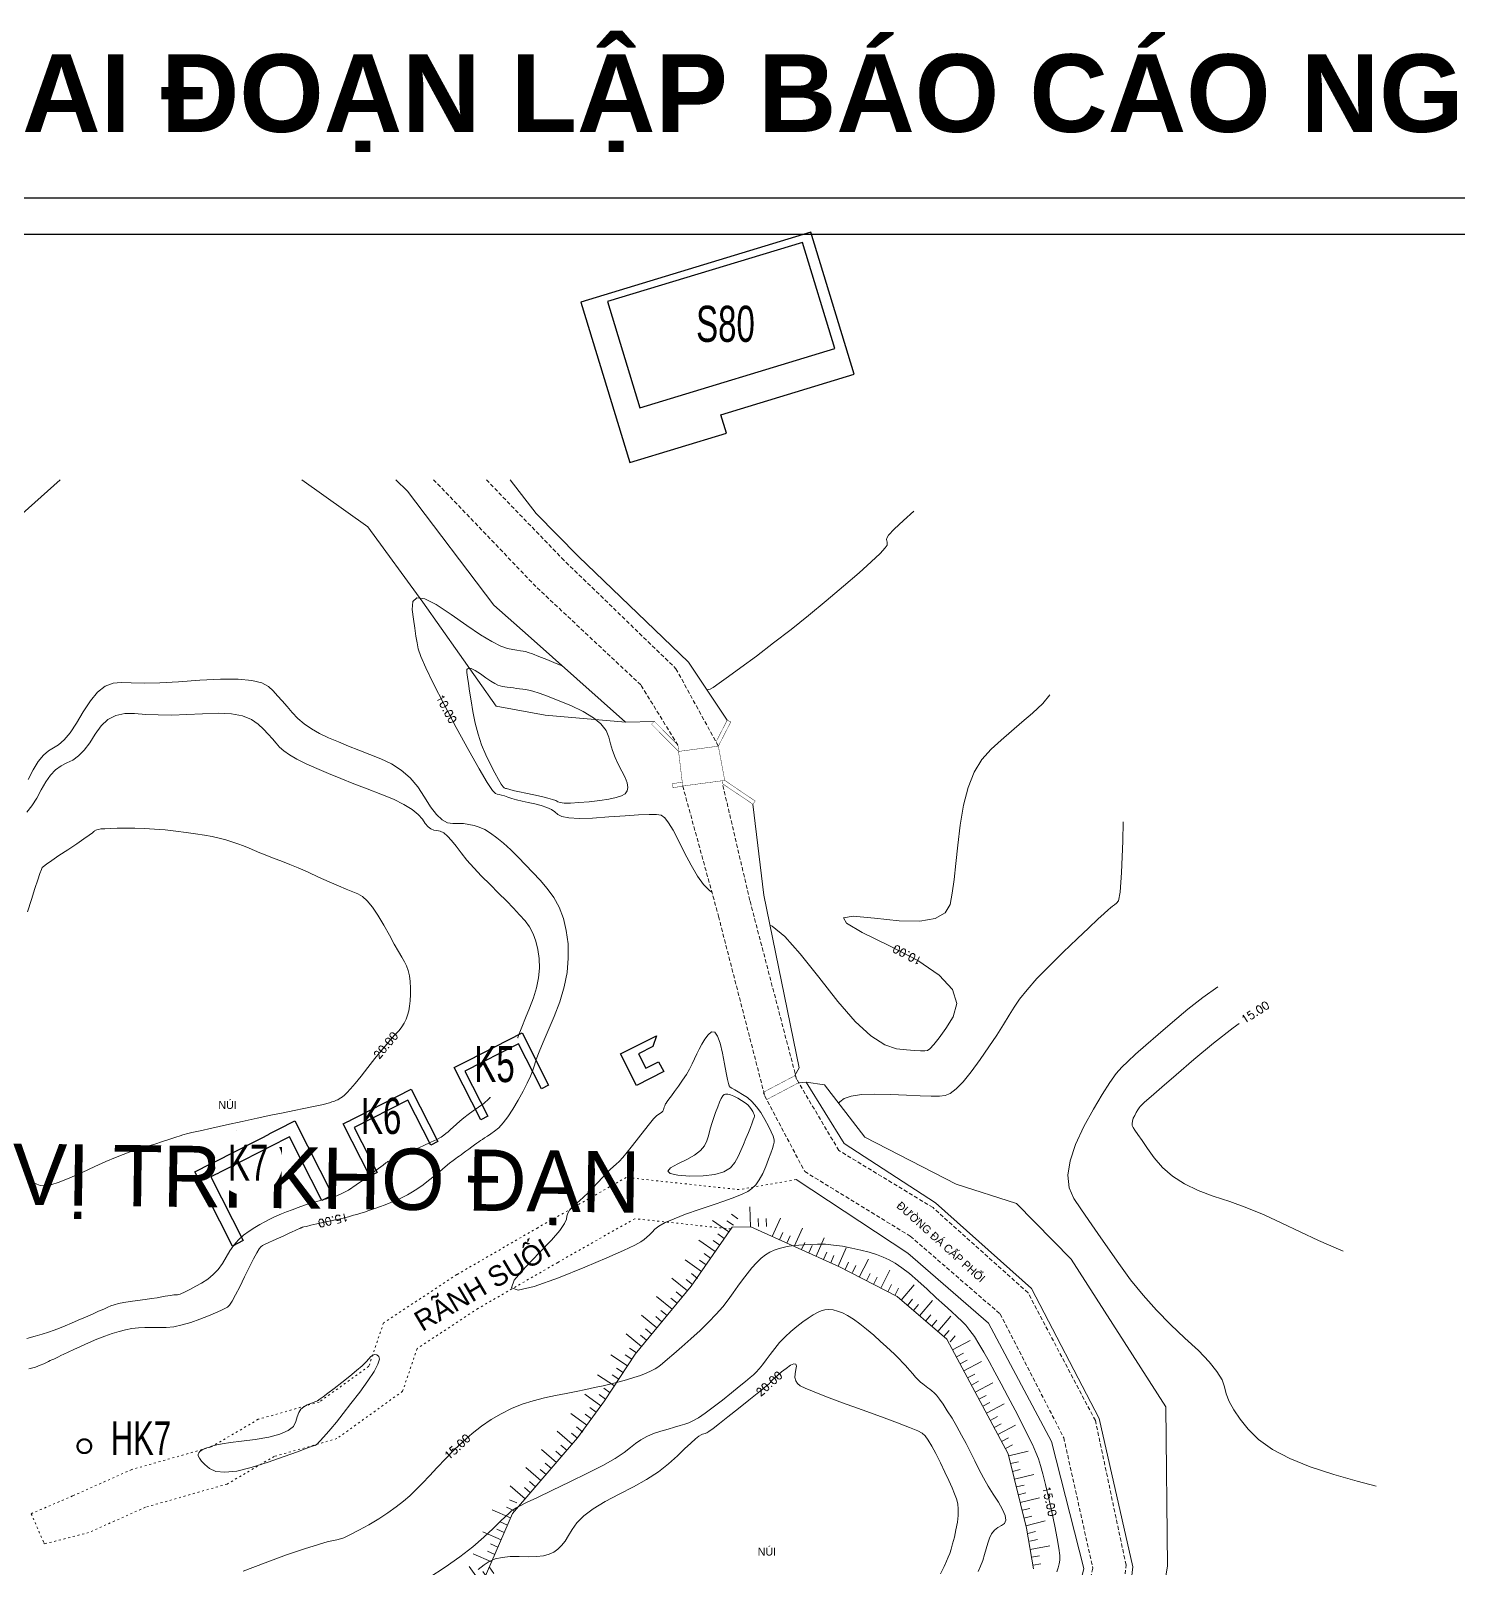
# Model space of a CAD drawing. Header units: inches. Extents: x 496359 to 501064, y 2374078 to 2377203.
# Drawn here: x 498602.9 to 498781.2, y 2376825.9 to 2377018 of the extents above; entities that cross this region are included whole.
import ezdxf
from ezdxf.enums import TextEntityAlignment as Align

# ---------------------------------------------------------------- set-up
doc = ezdxf.new("R2010")
doc.units = ezdxf.units.IN
doc.header["$MEASUREMENT"] = 0
doc.linetypes.add('ACAD_ISO03W100', pattern=[30, 12, -18])
doc.linetypes.add('DASHED', pattern=[0.75, 0.5, -0.25])
for name, color, linetype in [('chu', 6, 'Continuous'), ('ghichu', 7, 'Continuous'), ('MANH', 147, 'Continuous'), ('NOI', 2, 'Continuous'), ('tl', 8, 'Continuous')]:
    doc.layers.add(name, color=color, linetype=linetype)
for name, color, linetype, lineweight in [('EG Text2', 7, 'Continuous', 18), ('ISO', 252, 'Continuous', 20), ('LC Net dam 1', 30, 'Continuous', 30), ('LC Net manh', 239, 'Continuous', 5), ('manh1', 67, 'Continuous', 13)]:
    doc.layers.add(name, color=color, linetype=linetype, lineweight=lineweight)
doc.styles.add('EG Hai', font='')
doc.styles.get("Standard").update_dxf_attribs({"font": 'vnsimli.shx', "height": 2})
doc.styles.add('style1', font='')
doc.styles.add('THANG2', font='')
doc.styles.get('EG Hai').set_extended_font_data('.VnArial NarrowH')
doc.styles.get('style1').set_extended_font_data('.VnAvantH')
doc.styles.get('THANG2').set_extended_font_data('.VnHelvetInsH', bold=True)

# ---------------------------------------------------------------- blocks, each defined once
blk = doc.blocks.new('t2')
at = {"layer": 'tl', "color": 250, "lineweight": 0}
for p, q in [((-2, 0), (-2, -1)), ((-1, 0), (-1, -1)), ((0, 0), (0, -2.5))]:
    blk.add_line(p, q, dxfattribs=at)
blk = doc.blocks.new('Nền HT mới')
at = {"layer": 'MANH', "lineweight": 0, "elevation": -28.38}
for points in [[(160.64, 587.25), (164.41, 587.72), (168.01, 587.62), (170.09, 588.5), (183.9, 599.69), (192.34, 613.63), (199.48, 637.63), (202.82, 654.57), (215.71, 676.22), (221.25, 681.17)], [(251.41, 681.17), (259.68, 675.3)], [(263.18, 681.17), (264.62, 679.75), (275.39, 665.49), (279.68, 661.69), (291.84, 650.89), (295.46, 650.98)], [(280.71, 676.96), (277.46, 681.17)], [(280.71, 676.96), (285.99, 671.59), (299.73, 658.36), (304.56, 651.13)], [(259.68, 675.3), (266.53, 665.88), (275.71, 652.86), (281.81, 651.75), (291.84, 650.89)], [(313.02, 606.71), (313.55, 607.67), (309.12, 629.26), (307.77, 640.62)], [(351.13, 513.82), (352.23, 515.64), (353.49, 530.2), (355.22, 545.32), (351.03, 563.87), (342.59, 580.1), (330.57, 590.83), (319.16, 598.22), (314.41, 605.88), (313.49, 605.83)], [(351.28, 511.55), (353.65, 514.13), (356.8, 529.48), (359.54, 545.41), (359.34, 565.33), (347.51, 583.8), (340.69, 590.73), (333.16, 593.16), (321.77, 599.01), (316.73, 605.57), (314.41, 605.88)], [(342.97, 511.32), (340.35, 516.99), (341.29, 521.32), (346.03, 532.52), (349.11, 545.12), (345.07, 561.02), (337.19, 575.8), (327.11, 584.52), (313.16, 593.72)], [(342.84, 545.09), (341.94, 550.19), (339.66, 559.44), (332.01, 573.79), (325.78, 579.11), (318.6, 582.82), (307.5, 587.83), (305.16, 587.78), (300.05, 580.4), (293.05, 571.9), (289.22, 566.07), (285.87, 561.44), (277.73, 552.01), (274.08, 543.55)]]:
    blk.add_lwpolyline(points, dxfattribs=at)
at = {"layer": 'MANH', "color": 31, "linetype": 'DASHED', "lineweight": 0, "elevation": -28.38}
for points in [[(280.66, 667.82), (267.88, 681.17)], [(274.47, 681.17), (283.88, 671.38), (298.16, 657.55)], [(293.76, 655.53), (280.66, 667.82)], [(298.16, 657.55), (303.45, 647.88)], [(298.4, 648.01), (293.76, 655.53)], [(299, 642.9), (303.47, 626.63), (309.25, 604.17), (314.24, 594.73), (327.43, 586.65), (338.65, 576.94), (346.6, 561.47), (350.23, 545.17), (347.33, 532.19), (344.67, 524.45), (343.86, 522.78), (341.92, 516.66), (343.64, 512.3)], [(351.13, 513.82), (351.13, 513.82), (352.71, 530.28), (354.38, 545.57), (350.55, 563.61), (342.14, 579.57), (330.27, 590.22), (318.5, 597.36), (313.23, 606.26), (307.38, 628.61), (303.97, 643.19)]]:
    blk.add_lwpolyline(points, dxfattribs=at)
at = {"layer": 'MANH', "color": 4, "lineweight": 0, "const_width": 0.05, "elevation": -28.38}
for points in [[(295.1, 650.63), (295.46, 650.98)], [(295.1, 650.63), (298.48, 647.22)], [(295.46, 650.98), (298.4, 648.01)], [(303.16, 648.41), (304.56, 651.13)], [(303.45, 647.88), (305, 650.9)], [(304.56, 651.13), (305, 650.9)], [(298.49, 647.21), (298.4, 648.01)], [(298.48, 647.22), (303.45, 647.88), (304.25, 643.6), (299, 642.9), (298.48, 647.22)], [(303.97, 643.19), (303.92, 643.56)], [(304.25, 643.6), (308.05, 641.03)], [(298.92, 643.39), (297.7, 643.18)], [(297.7, 643.18), (297.79, 642.68)], [(299, 642.9), (297.79, 642.68)], [(303.97, 643.19), (307.77, 640.62)], [(307.77, 640.62), (308.05, 641.03)]]:
    blk.add_lwpolyline(points, dxfattribs=at)
at = {"layer": 'MANH', "color": 5, "linetype": 'DASHED', "lineweight": 0, "const_width": 0.05, "elevation": -28.38}
for points in [[(309.02, 604.61), (313, 606.7)], [(309.49, 603.72), (313.47, 605.82)], [(313, 606.7), (313.49, 605.83)], [(309.02, 604.61), (309.49, 603.72)]]:
    blk.add_lwpolyline(points, dxfattribs=at)
at = {"layer": 'MANH', "linetype": 'ACAD_ISO03W100', "lineweight": 0, "ltscale": 0.02, "elevation": -28.38}
for points in [[(313.16, 593.72), (306.06, 592.47), (291.93, 593.99), (280.89, 587.71), (270.79, 581.86), (261.63, 575.83), (259.79, 570.4), (253.59, 565.93), (245.98, 563.77), (240.1, 560.32), (230.17, 557.49), (222.78, 554.2), (217.62, 551.98)], [(305.01, 587.56), (293, 588.84), (283.38, 583.37), (273.42, 577.61), (265.81, 572.6), (264.01, 567.28), (255.8, 561.36), (247.96, 559.13), (242.08, 555.68), (231.88, 552.78), (224.79, 549.62), (219.25, 548.2)], [(217.62, 551.98), (219.18, 548.36), (219.25, 548.2)]]:
    blk.add_lwpolyline(points, dxfattribs=at)
at = {"layer": 'manh1', "color": 1, "lineweight": 0, "elevation": -28.38}
for points in [[(327.88, 677.24), (326.57, 676.07), (325.41, 674.99), (324.72, 674.26), (324.48, 673.88), (324.47, 673.69), (324.5, 673.52), (324.53, 673.36), (324.56, 673.2), (324.55, 673), (324.31, 672.64), (323.65, 671.95), (322.56, 670.92), (321.03, 669.55), (319.09, 667.86), (316.92, 666.03), (314.72, 664.22), (312.53, 662.47), (310.34, 660.77), (308.2, 659.14), (306.26, 657.71), (304.7, 656.57), (303.54, 655.74), (302.79, 655.23), (302.41, 655.01), (302.23, 654.95), (302.09, 654.92), (302.03, 654.92)], [(283.94, 657.9), (283.21, 658.2), (282.02, 658.7), (281.03, 659.1), (280.25, 659.4), (279.7, 659.6), (279.35, 659.7), (279.07, 659.75), (278.72, 659.8), (278.28, 659.87), (277.76, 659.96), (277.12, 660.1), (276.29, 660.39), (275.16, 660.95), (273.74, 661.81), (272.03, 662.96), (270.08, 664.34), (268.22, 665.56), (266.77, 666.27), (265.79, 666.4), (265.27, 665.94), (265.2, 664.95), (265.35, 663.74), (265.53, 662.62), (265.68, 661.64), (265.82, 660.8), (265.97, 660.04), (266.28, 659.09), (266.89, 657.66), (267.85, 655.68), (269.14, 653.18), (270.71, 650.23), (272.29, 647.34), (273.59, 645.03), (274.58, 643.36), (275.24, 642.36), (275.6, 641.97), (275.83, 641.89), (276.08, 641.84), (276.38, 641.77), (276.75, 641.66), (277.17, 641.52), (277.67, 641.36), (278.25, 641.19), (278.93, 641.02), (279.69, 640.84), (280.52, 640.66), (281.32, 640.46), (282.02, 640.23), (282.59, 639.97), (283.04, 639.67), (283.4, 639.36), (283.9, 639.08), (284.78, 638.91), (286.05, 638.84), (287.73, 638.88), (289.76, 639.03), (291.79, 639.19), (293.49, 639.31), (294.81, 639.36), (295.74, 639.34), (296.32, 639.24), (296.75, 638.93), (297.23, 638.32), (297.81, 637.37), (298.48, 636.1), (299.24, 634.56), (300.04, 632.99), (300.83, 631.65), (301.6, 630.6), (302.35, 629.83), (302.65, 629.63)], [(217.22, 643.71), (217.86, 644.94), (218.5, 645.97), (219.13, 646.75), (219.76, 647.31), (220.39, 647.66), (221.04, 648.04), (221.73, 648.66), (222.48, 649.56), (223.27, 650.75), (224.12, 652.16), (225, 653.55), (225.91, 654.63), (226.85, 655.37), (227.83, 655.77), (228.87, 655.85), (230.11, 655.78), (231.71, 655.76), (233.68, 655.81), (236.02, 655.93), (238.67, 656.11), (241.27, 656.24), (243.46, 656.24), (245.18, 656.09), (246.43, 655.79), (247.25, 655.34), (247.84, 654.79), (248.4, 654.18), (248.98, 653.53), (249.58, 652.83), (250.21, 652.09), (250.91, 651.35), (251.71, 650.67), (252.62, 650.03), (253.64, 649.45), (254.77, 648.92), (255.98, 648.41), (257.24, 647.9), (258.55, 647.38), (259.9, 646.85), (261.28, 646.31), (262.62, 645.67), (263.84, 644.87), (264.94, 643.91), (265.9, 642.78), (266.73, 641.51), (267.5, 640.31), (268.23, 639.36), (268.94, 638.69), (269.63, 638.32), (270.3, 638.21), (270.97, 638.22), (271.62, 638.2), (272.28, 638.11), (272.93, 637.97), (273.58, 637.76), (274.27, 637.45), (275, 637.01), (275.79, 636.44), (276.63, 635.74), (277.53, 634.91), (278.45, 634.01), (279.37, 633.07), (280.28, 632.1), (281.19, 631.12), (282.08, 630.1), (282.89, 628.99), (283.56, 627.75), (284.09, 626.36), (284.46, 624.83), (284.67, 623.17), (284.71, 621.41), (284.55, 619.62), (284.19, 617.8), (283.65, 615.95), (282.93, 614.09), (282.18, 612.36), (281.55, 610.88), (281.06, 609.67), (280.71, 608.73), (280.48, 608.03), (280.27, 607.39), (279.97, 606.65), (279.56, 605.78), (279.05, 604.77), (278.44, 603.64), (277.79, 602.54), (277.17, 601.58), (276.57, 600.8), (276.01, 600.2), (275.49, 599.76), (275.02, 599.44), (274.6, 599.16), (274.25, 598.94), (273.97, 598.75), (273.74, 598.6), (273.52, 598.45), (273.27, 598.28), (272.97, 598.06), (272.64, 597.81), (272.27, 597.54), (271.91, 597.26), (271.58, 597.02), (271.31, 596.82), (271.08, 596.67), (270.88, 596.54), (270.65, 596.38), (270.32, 596.13), (269.88, 595.77), (269.33, 595.3), (268.67, 594.73), (267.96, 594.14), (267.26, 593.59), (266.58, 593.08), (265.91, 592.62), (265.26, 592.2), (264.61, 591.83), (263.94, 591.48), (263.24, 591.16), (262.53, 590.86), (261.81, 590.59), (261.12, 590.34), (260.53, 590.13), (260.04, 589.96), (259.66, 589.82), (259.36, 589.71), (259.14, 589.63), (258.95, 589.56), (258.79, 589.51), (258.65, 589.47), (258.54, 589.44), (258.43, 589.41), (258.28, 589.37), (258.1, 589.32), (257.88, 589.26), (257.61, 589.18), (257.24, 589.09), (256.73, 588.96), (256.05, 588.8), (255.22, 588.61), (254.25, 588.39), (253.31, 588.18), (252.56, 588.01), (252.01, 587.88), (251.67, 587.81), (251.53, 587.77), (251.49, 587.77), (251.47, 587.76), (251.45, 587.75), (251.43, 587.74), (251.41, 587.73), (251.37, 587.71), (251.29, 587.68), (251.18, 587.63), (251.03, 587.56), (250.84, 587.47), (250.57, 587.35), (250.21, 587.18), (249.74, 586.97), (249.16, 586.71), (248.5, 586.41), (247.84, 586.11), (247.28, 585.86), (246.85, 585.65), (246.52, 585.48), (246.3, 585.34), (246.09, 585.09), (245.79, 584.59), (245.38, 583.84), (244.87, 582.82), (244.27, 581.58), (243.67, 580.34), (243.15, 579.32), (242.72, 578.55), (242.38, 578.05), (242.12, 577.78), (241.8, 577.61), (241.31, 577.38), (240.63, 577.09), (239.75, 576.72), (238.69, 576.29), (237.56, 575.88), (236.47, 575.56), (235.44, 575.34), (234.47, 575.24), (233.55, 575.23), (232.67, 575.26), (231.82, 575.25), (231, 575.2), (230.19, 575.11), (229.4, 574.96), (228.59, 574.76), (227.72, 574.5), (226.79, 574.17), (225.8, 573.78), (224.76, 573.33), (223.77, 572.89), (222.92, 572.5), (222.23, 572.18), (221.7, 571.92), (221.31, 571.73), (221.02, 571.58), (220.78, 571.46), (220.59, 571.37), (220.43, 571.3), (220.3, 571.25), (220.17, 571.19), (220, 571.11), (219.78, 571.01), (219.51, 570.87), (219.19, 570.71), (218.74, 570.52), (218.13, 570.3), (217.33, 570.06)], [(309.89, 625.51), (310.19, 625.4), (311.74, 624.1), (313.69, 621.93), (315.99, 619), (318.36, 615.97), (320.55, 613.49), (322.51, 611.68), (324.23, 610.56), (325.71, 610.06), (326.94, 609.93), (327.94, 609.86), (328.71, 609.83), (329.24, 609.83), (329.58, 609.87), (329.89, 610.08), (330.37, 610.6), (331.02, 611.44), (331.86, 612.6), (332.77, 614.06), (333.23, 615.72), (332.69, 617.46), (331.05, 619.26), (328.35, 621.11), (324.76, 622.97), (321.43, 624.61), (319.48, 625.78), (319.1, 626.45), (320.31, 626.63), (322.94, 626.37), (326.02, 626.04), (328.61, 626.01), (330.54, 626.34), (331.78, 627.04), (332.39, 628.11), (332.66, 629.51), (332.89, 631.21), (333.12, 633.21), (333.38, 635.49), (333.67, 638.01), (334.06, 640.51), (334.64, 642.73), (335.41, 644.64), (336.38, 646.22), (337.52, 647.51), (338.78, 648.64), (340.06, 649.75), (341.37, 650.87), (342.69, 652.02), (344, 653.23), (344.84, 654.31)], [(217.27, 593.57), (217.83, 593.34), (218.31, 593.14), (218.75, 592.99), (219.28, 592.95), (220.06, 593.09), (221.11, 593.42), (222.43, 593.94), (223.98, 594.62), (225.56, 595.34), (226.95, 595.97), (228.13, 596.47), (229.09, 596.86), (229.85, 597.14), (230.54, 597.36), (231.3, 597.61), (232.13, 597.88), (233.04, 598.17), (234.02, 598.49), (234.94, 598.79), (235.67, 599.03), (236.21, 599.2), (236.54, 599.31), (236.73, 599.37), (237.01, 599.44), (237.67, 599.59), (238.72, 599.83), (240.19, 600.16), (242.02, 600.57), (243.98, 601), (245.83, 601.4), (247.53, 601.76), (249.07, 602.08), (250.45, 602.36), (251.66, 602.59), (252.67, 602.8), (253.49, 602.97), (254.11, 603.12), (254.56, 603.23), (254.88, 603.33), (255.16, 603.42), (255.4, 603.5), (255.6, 603.57), (255.77, 603.64), (255.93, 603.71), (256.1, 603.81), (256.29, 603.93), (256.5, 604.07), (256.74, 604.26), (257.06, 604.56), (257.51, 605.05), (258.1, 605.75), (258.83, 606.65), (259.68, 607.73), (260.55, 608.84), (261.35, 609.82), (262.04, 610.65), (262.64, 611.34), (263.14, 611.88), (263.56, 612.34), (263.91, 612.8), (264.21, 613.28), (264.45, 613.76), (264.63, 614.25), (264.77, 614.79), (264.87, 615.4), (264.94, 616.08), (264.98, 616.83), (264.98, 617.65), (264.95, 618.46), (264.86, 619.2), (264.71, 619.85), (264.51, 620.43), (264.26, 620.94), (263.92, 621.5), (263.5, 622.24), (262.97, 623.16), (262.36, 624.26), (261.65, 625.52), (260.93, 626.75), (260.23, 627.77), (259.59, 628.55), (258.99, 629.1), (258.41, 629.43), (257.77, 629.68), (256.97, 630.01), (255.99, 630.42), (254.83, 630.93), (253.52, 631.53), (252.19, 632.13), (250.98, 632.66), (249.92, 633.11), (249.01, 633.48), (248.23, 633.77), (247.54, 634.03), (246.85, 634.29), (246.18, 634.56), (245.5, 634.84), (244.83, 635.13), (244.14, 635.42), (243.43, 635.69), (242.68, 635.94), (241.91, 636.17), (241.1, 636.38), (240.22, 636.58), (239.24, 636.76), (238.15, 636.94), (236.95, 637.11), (235.66, 637.27), (234.33, 637.41), (233.03, 637.52), (231.77, 637.59), (230.55, 637.63), (229.38, 637.64), (228.33, 637.63), (227.46, 637.6), (226.79, 637.57), (226.31, 637.53), (226.01, 637.48), (225.82, 637.43), (225.68, 637.38), (225.58, 637.33), (225.5, 637.27), (225.43, 637.21), (225.26, 637.06), (224.85, 636.77), (224.2, 636.31), (223.3, 635.69), (222.19, 634.94), (221.08, 634.2), (220.19, 633.59), (219.54, 633.15), (219.15, 632.86), (218.97, 632.71), (218.88, 632.48), (218.71, 631.98), (218.45, 631.19), (218.08, 630.09), (217.63, 628.71), (217.15, 627.19)], [(381.51, 584.79), (380.62, 585.14), (378.41, 586.12), (376.14, 587.2), (373.86, 588.3), (371.63, 589.31), (369.45, 590.2), (367.33, 590.98), (365.28, 591.67), (363.37, 592.37), (361.67, 593.19), (360.19, 594.15), (358.94, 595.25), (357.91, 596.46), (357.07, 597.62), (356.39, 598.6), (355.86, 599.36), (355.49, 599.9), (355.27, 600.23), (355.16, 600.47), (355.13, 600.74), (355.17, 601.04), (355.29, 601.38), (355.46, 601.75), (355.66, 602.11), (355.84, 602.42), (356, 602.67), (356.14, 602.86), (356.3, 603.04), (356.7, 603.39), (357.53, 604.12), (358.84, 605.26), (360.63, 606.81), (362.85, 608.73), (365.3, 610.77), (367.76, 612.68), (368.51, 613.21)], [(244.1, 544.81), (246.82, 545.85), (249.52, 546.82), (251.77, 547.59), (253.49, 548.15), (254.69, 548.49), (255.42, 548.63), (255.97, 548.74), (256.65, 548.98), (257.51, 549.36), (258.56, 549.9), (259.77, 550.59), (261.02, 551.34), (262.17, 552.09), (263.2, 552.82), (264.1, 553.53), (264.9, 554.23), (265.67, 554.97), (266.49, 555.8), (267.38, 556.73), (268.34, 557.75), (269.37, 558.85), (270.45, 559.96), (271.56, 561.01), (272.7, 561.99), (273.88, 562.9), (275.08, 563.73), (276.33, 564.47), (277.61, 565.12), (278.94, 565.66), (280.32, 566.09), (281.72, 566.44), (283.11, 566.73), (284.44, 566.99), (285.7, 567.25), (286.88, 567.49), (287.99, 567.73), (289.05, 567.96), (290.07, 568.21), (291.05, 568.46), (291.99, 568.72), (292.89, 568.99), (293.72, 569.26), (294.44, 569.53), (295.06, 569.81), (295.57, 570.09), (296, 570.38), (296.47, 570.75), (297.09, 571.28), (297.89, 571.97), (298.88, 572.82), (300.01, 573.82), (301.18, 574.88), (302.24, 575.91), (303.18, 576.9), (303.99, 577.83), (304.67, 578.72), (305.29, 579.57), (305.89, 580.39), (306.48, 581.18), (307.07, 581.95), (307.64, 582.68), (308.21, 583.34), (308.78, 583.89), (309.34, 584.34), (309.89, 584.67), (310.43, 584.9), (310.93, 585.06), (311.37, 585.19), (311.73, 585.28), (312.04, 585.35), (312.29, 585.39), (312.57, 585.43), (312.97, 585.47), (313.5, 585.52), (314.16, 585.57), (314.95, 585.63), (315.85, 585.67), (316.82, 585.64), (317.85, 585.55), (318.96, 585.39), (320.11, 585.17), (321.25, 584.91), (322.29, 584.64), (323.22, 584.35), (324.05, 584.04), (324.79, 583.71), (325.53, 583.29), (326.37, 582.71), (327.32, 581.97), (328.39, 581.06), (329.54, 580.02), (330.68, 578.96), (331.69, 578.02), (332.56, 577.23), (333.27, 576.57), (333.85, 576.04), (334.36, 575.52), (334.88, 574.88), (335.43, 574.11), (336.01, 573.21), (336.62, 572.17), (337.27, 570.99), (337.99, 569.67), (338.77, 568.22), (339.62, 566.62), (340.51, 564.92), (341.37, 563.27), (342.09, 561.82), (342.68, 560.61), (343.12, 559.62), (343.43, 558.83), (343.69, 558.01), (343.99, 556.96), (344.32, 555.64), (344.7, 554.04), (345.11, 552.22), (345.49, 550.42), (345.79, 548.89), (345.99, 547.67), (346.09, 546.77), (346.09, 546.16), (346.03, 545.7), (345.91, 545.22), (345.75, 544.71)], [(273.43, 544.99), (274.21, 545.59), (274.84, 546.02), (275.57, 546.33), (276.44, 546.52), (277.45, 546.61), (278.58, 546.61), (279.72, 546.59), (280.73, 546.62), (281.59, 546.73), (282.31, 546.92), (282.89, 547.18), (283.39, 547.53), (283.86, 547.99), (284.31, 548.56), (284.75, 549.24), (285.19, 550.01), (285.78, 550.85), (286.65, 551.71), (287.82, 552.59), (289.3, 553.49), (291.04, 554.4), (292.84, 555.32), (294.49, 556.27), (295.96, 557.23), (297.24, 558.21), (298.33, 559.19), (299.24, 560.08), (300, 560.8), (300.59, 561.33), (301.02, 561.67), (301.3, 561.84), (301.49, 561.91), (301.65, 561.96), (301.79, 562), (301.9, 562.04), (302.03, 562.09), (302.28, 562.26), (302.79, 562.64), (303.58, 563.25), (304.65, 564.09), (305.95, 565.13), (307.25, 566.17), (308.31, 567.01), (309.08, 567.63), (309.56, 568.02), (309.78, 568.2), (309.85, 568.26), (309.9, 568.32), (309.96, 568.39), (310.03, 568.48), (310.11, 568.58), (310.25, 568.74), (310.51, 568.97), (310.87, 569.29), (311.36, 569.69), (311.93, 570.14), (312.48, 570.53), (312.89, 570.72), (313.13, 570.68), (313.2, 570.43), (313.13, 569.98), (313.03, 569.45), (313.02, 568.98), (313.11, 568.57), (313.32, 568.24), (313.66, 567.96), (314.31, 567.65), (315.4, 567.2), (316.96, 566.59), (318.98, 565.84), (321.4, 564.96), (323.82, 564.08), (325.81, 563.34), (327.33, 562.75), (328.35, 562.32), (328.93, 562.02), (329.29, 561.69), (329.68, 561.17), (330.12, 560.43), (330.63, 559.48), (331.2, 558.34), (331.75, 557.17), (332.24, 556.11), (332.65, 555.21), (332.97, 554.45), (333.2, 553.82), (333.35, 553.22), (333.42, 552.54), (333.41, 551.77), (333.31, 550.9), (333.13, 549.96), (332.93, 549.03), (332.72, 548.22), (332.53, 547.54), (332.36, 546.99), (332.18, 546.54), (331.96, 546.05), (331.64, 545.37), (331.21, 544.47)]]:
    blk.add_lwpolyline(points, dxfattribs=at)
at = {"layer": 'manh1', "lineweight": 0, "elevation": -28.38}
for points in [[(273.08, 650.77), (273.44, 649.38), (273.87, 648.05), (274.39, 646.78), (274.97, 645.59), (275.52, 644.55), (275.98, 643.73), (276.33, 643.15), (276.56, 642.79), (276.69, 642.66), (276.77, 642.63), (276.86, 642.61), (276.97, 642.59), (277.1, 642.55), (277.26, 642.5), (277.53, 642.42), (277.97, 642.31), (278.6, 642.17), (279.42, 642), (280.38, 641.8), (281.34, 641.6), (282.14, 641.4), (282.73, 641.23), (283.14, 641.07), (283.38, 640.93), (283.67, 640.82), (284.18, 640.77), (284.97, 640.77), (286.03, 640.83), (287.33, 640.94), (288.65, 641.08), (289.77, 641.26), (290.68, 641.46), (291.35, 641.68), (291.8, 641.94), (292.05, 642.28), (292.13, 642.72), (292.04, 643.29), (291.79, 643.97), (291.39, 644.77), (290.94, 645.63), (290.55, 646.48), (290.23, 647.34), (289.98, 648.18), (289.77, 649.02), (289.43, 649.84), (288.79, 650.65), (287.84, 651.43), (286.57, 652.2), (285.02, 652.94), (283.45, 653.59), (282.12, 654.12), (281.06, 654.51), (280.28, 654.76), (279.76, 654.88), (279.38, 654.94), (279.01, 654.99), (278.63, 655.04), (278.24, 655.09), (277.84, 655.15), (277.45, 655.2), (277.09, 655.26), (276.77, 655.31), (276.48, 655.35), (276.21, 655.4), (275.91, 655.51), (275.52, 655.71), (275.02, 656.01), (274.41, 656.41), (273.73, 656.9), (273.07, 657.33), (272.56, 657.58), (272.22, 657.62), (272.04, 657.45), (272.02, 657.08), (272.1, 656.5), (272.22, 655.72), (272.38, 654.74), (272.57, 653.56), (272.79, 652.2)], [(305.38, 604.13), (304.96, 604.3), (304.62, 604.39), (304.36, 604.41), (304.17, 604.34), (304.01, 604.17), (303.82, 603.86), (303.61, 603.41), (303.37, 602.82), (303.1, 602.11), (302.84, 601.34), (302.6, 600.59), (302.39, 599.88), (302.2, 599.21), (302.02, 598.57), (301.73, 597.95), (301.23, 597.36), (300.49, 596.78), (299.53, 596.22), (298.4, 595.68), (297.48, 595.19), (297.14, 594.79), (297.44, 594.49), (298.37, 594.28), (299.88, 594.17), (301.55, 594.19), (303, 594.37), (304.14, 594.71), (304.98, 595.21), (305.53, 595.87), (305.92, 596.6), (306.26, 597.35), (306.59, 598.1), (306.9, 598.85), (307.2, 599.59), (307.46, 600.25), (307.66, 600.8), (307.81, 601.2), (307.91, 601.48), (307.95, 601.63), (307.95, 601.73), (307.91, 601.86), (307.84, 602.03), (307.74, 602.24), (307.6, 602.5), (307.4, 602.77), (307.14, 603.05), (306.79, 603.33), (306.36, 603.61), (305.87, 603.89)]]:
    blk.add_lwpolyline(points, close=True, dxfattribs=at)
for points in [[(217.07, 573.88), (218.09, 574.14), (219, 574.4), (219.79, 574.65), (220.48, 574.9), (221.14, 575.16), (221.85, 575.45), (222.63, 575.78), (223.48, 576.15), (224.39, 576.54), (225.27, 576.93), (226.03, 577.27), (226.67, 577.55), (227.18, 577.77), (227.58, 577.95), (227.99, 578.09), (228.52, 578.23), (229.19, 578.37), (229.99, 578.5), (230.91, 578.63), (231.84, 578.75), (232.66, 578.87), (233.35, 578.97), (233.91, 579.06), (234.34, 579.14), (234.69, 579.21), (234.98, 579.26), (235.23, 579.3), (235.43, 579.31), (235.59, 579.32), (235.74, 579.32), (235.89, 579.33), (236.04, 579.37), (236.21, 579.42), (236.4, 579.49), (236.66, 579.61), (237.03, 579.79), (237.53, 580.05), (238.16, 580.39), (238.9, 580.8), (239.66, 581.29), (240.36, 581.86), (240.97, 582.51), (241.5, 583.23), (241.96, 584.02), (242.41, 584.81), (242.91, 585.55), (243.49, 586.2), (244.13, 586.78), (244.83, 587.29), (245.53, 587.74), (246.18, 588.13), (246.78, 588.46), (247.32, 588.74), (247.82, 588.98), (248.31, 589.2), (248.87, 589.43), (249.5, 589.68), (250.2, 589.95), (250.96, 590.24), (251.75, 590.53), (252.52, 590.78), (253.28, 591), (254.02, 591.19), (254.75, 591.36), (255.5, 591.58), (256.33, 591.93), (257.24, 592.42), (258.22, 593.05), (259.26, 593.79), (260.22, 594.52), (261, 595.11), (261.56, 595.54), (261.91, 595.8), (262.06, 595.91), (262.1, 595.94), (262.12, 595.95), (262.14, 595.96), (262.16, 595.97), (262.2, 595.99), (262.36, 596.07), (262.76, 596.25), (263.42, 596.54), (264.32, 596.94), (265.44, 597.43), (266.58, 597.94), (267.55, 598.39), (268.3, 598.75), (268.83, 599.04), (269.17, 599.26), (269.42, 599.47), (269.69, 599.7), (269.99, 599.98), (270.33, 600.29), (270.72, 600.65), (271.16, 601.04), (271.65, 601.44), (272.21, 601.86), (272.82, 602.3), (273.49, 602.76), (274.15, 603.25), (274.78, 603.81), (275.34, 604.43), (275.86, 605.12), (276.32, 605.86), (276.73, 606.64), (277.09, 607.43), (277.41, 608.24), (277.69, 609.05), (277.93, 609.88), (278.18, 610.76), (278.5, 611.73), (278.9, 612.78), (279.36, 613.93), (279.88, 615.16), (280.37, 616.43), (280.75, 617.69), (280.99, 618.93), (281.09, 620.15), (281.07, 621.34), (280.92, 622.47), (280.67, 623.51), (280.32, 624.45), (279.86, 625.3), (279.3, 626.06), (278.63, 626.81), (277.86, 627.63), (276.98, 628.54), (276, 629.52), (274.93, 630.58), (273.87, 631.65), (272.9, 632.67), (272.05, 633.64), (271.31, 634.54), (270.68, 635.37), (270.12, 636.09), (269.61, 636.65), (269.14, 637.03), (268.7, 637.25), (268.29, 637.33), (267.91, 637.38), (267.55, 637.54), (267.19, 637.82), (266.84, 638.23), (266.48, 638.76), (265.97, 639.36), (265.21, 639.98), (264.17, 640.61), (262.85, 641.25), (261.27, 641.9), (259.58, 642.55), (257.92, 643.19), (256.31, 643.83), (254.76, 644.45), (253.28, 645.07), (251.94, 645.67), (250.8, 646.24), (249.88, 646.78), (249.17, 647.29), (248.65, 647.77), (248.21, 648.27), (247.74, 648.8), (247.21, 649.38), (246.63, 650), (245.96, 650.64), (245.12, 651.22), (244.02, 651.65), (242.63, 651.91), (240.95, 652), (239.03, 651.94), (237.05, 651.83), (235.18, 651.77), (233.47, 651.78), (231.92, 651.85), (230.53, 651.96), (229.29, 651.97), (228.18, 651.73), (227.2, 651.21), (226.34, 650.41), (225.61, 649.38), (224.93, 648.3), (224.24, 647.39), (223.53, 646.67), (222.81, 646.14), (222.07, 645.78), (221.34, 645.44), (220.65, 644.94), (220.01, 644.27), (219.42, 643.42), (218.87, 642.41), (218.31, 641.38), (217.71, 640.44), (217.06, 639.62)], [(354, 638.41), (353.96, 636.03), (353.83, 632.08), (353.66, 629.62), (353.44, 628.56), (353.2, 628.26), (352.95, 628.07), (352.69, 627.88), (352.42, 627.67), (352.13, 627.42), (351.65, 626.99), (350.86, 626.25), (349.74, 625.19), (348.28, 623.81), (346.53, 622.14), (344.77, 620.4), (343.24, 618.83), (342.01, 617.45), (341.07, 616.26), (340.4, 615.25), (339.8, 614.25), (339.09, 613.1), (338.24, 611.79), (337.26, 610.32), (336.14, 608.71), (335.03, 607.19), (334.03, 605.95), (333.16, 605.05), (332.43, 604.49), (331.8, 604.23), (331.06, 604.16), (330.02, 604.16), (328.65, 604.19), (326.94, 604.26), (324.95, 604.35), (322.98, 604.4), (321.34, 604.34), (320.06, 604.16), (319.16, 603.86), (318.61, 603.45), (318.48, 603.29)], [(385.61, 555.43), (383.25, 556.05), (380.32, 556.88), (377.39, 557.84), (374.82, 558.88), (372.66, 560.02), (370.94, 561.23), (369.62, 562.52), (368.62, 563.78), (367.84, 564.95), (367.27, 566.01), (366.89, 566.95), (366.67, 567.81), (366.37, 568.69), (365.74, 569.73), (364.76, 570.95), (363.42, 572.35), (361.74, 573.91), (359.93, 575.61), (358.18, 577.4), (356.51, 579.27), (354.94, 581.22), (353.46, 583.23), (352.09, 585.19), (350.84, 586.99), (349.72, 588.61), (348.72, 590.06), (347.87, 591.37), (347.29, 592.71), (347.12, 594.27), (347.38, 596.07), (348.05, 598.11), (349.11, 600.35), (350.3, 602.52), (351.39, 604.37), (352.34, 605.85), (353.15, 606.97), (353.84, 607.76), (354.59, 608.48), (355.58, 609.38), (356.84, 610.51), (358.38, 611.85), (360.17, 613.4), (362.08, 615), (363.99, 616.48), (365.86, 617.81)], [(267.27, 543.95), (269.32, 545.28), (271.15, 546.58), (272.77, 547.85), (274.15, 549.06), (275.3, 550.14), (276.2, 550.99), (276.86, 551.62), (277.27, 552.01), (277.45, 552.19), (277.53, 552.26), (277.62, 552.33), (277.73, 552.42), (277.89, 552.52), (278.11, 552.66), (278.59, 552.91), (279.49, 553.36), (280.86, 554.02), (282.67, 554.89), (284.88, 555.94), (287.12, 557.03), (289.03, 558.02), (290.56, 558.88), (291.7, 559.62), (292.48, 560.23), (293.1, 560.75), (293.77, 561.21), (294.53, 561.62), (295.37, 561.98), (296.28, 562.28), (297.17, 562.55), (297.98, 562.79), (298.67, 562.99), (299.26, 563.17), (299.76, 563.33), (300.28, 563.57), (300.96, 563.97), (301.8, 564.54), (302.81, 565.29), (303.96, 566.18), (305.09, 567.09), (306.06, 567.87), (306.84, 568.5), (307.43, 568.98), (307.83, 569.34), (308.17, 569.66), (308.53, 570.07), (308.95, 570.58), (309.41, 571.19), (309.93, 571.89), (310.5, 572.63), (311.11, 573.36), (311.78, 574.06), (312.49, 574.73), (313.24, 575.37), (313.99, 575.94), (314.67, 576.43), (315.28, 576.83), (315.82, 577.13), (316.3, 577.33), (316.76, 577.45), (317.25, 577.48), (317.78, 577.43), (318.34, 577.29), (318.95, 577.06), (319.6, 576.73), (320.32, 576.28), (321.11, 575.72), (321.96, 575.04), (322.86, 574.27), (323.71, 573.5), (324.43, 572.85), (325, 572.33), (325.42, 571.94), (325.7, 571.67), (325.89, 571.48), (326.05, 571.31), (326.21, 571.15), (326.34, 571.01), (326.47, 570.87), (326.62, 570.71), (326.82, 570.49), (327.07, 570.2), (327.38, 569.85), (327.73, 569.45), (328.09, 569.05), (328.43, 568.7), (328.72, 568.42), (328.98, 568.19), (329.21, 568.02), (329.42, 567.88), (329.64, 567.72), (329.88, 567.54), (330.12, 567.33), (330.39, 567.1), (330.7, 566.77), (331.08, 566.29), (331.53, 565.65), (332.05, 564.85), (332.64, 563.9), (333.25, 562.86), (333.84, 561.8), (334.41, 560.74), (334.95, 559.67), (335.48, 558.6), (336.01, 557.53), (336.57, 556.47), (337.16, 555.43), (337.79, 554.4), (338.43, 553.4), (338.96, 552.49), (339.28, 551.74), (339.36, 551.16), (339.19, 550.75), (338.81, 550.49), (338.35, 550.25), (337.93, 549.92), (337.59, 549.48), (337.31, 548.93), (337.1, 548.28), (336.92, 547.57), (336.71, 546.86), (336.47, 546.15), (336.21, 545.44), (335.91, 544.75)]]:
    blk.add_lwpolyline(points, dxfattribs=at)
at = {"layer": 'manh1', "color": 1, "lineweight": 0, "elevation": -28.38}
for points in [[(302.61, 612.17), (303, 612.13), (303.36, 611.66), (303.69, 610.77), (303.98, 609.5), (304.23, 608.17), (304.44, 607.06), (304.6, 606.24), (304.72, 605.71), (304.81, 605.44), (304.93, 605.29), (305.15, 605.13), (305.49, 604.92), (305.93, 604.67), (306.48, 604.36), (307.08, 603.97), (307.67, 603.46), (308.23, 602.83), (308.76, 602.09), (309.27, 601.25), (309.71, 600.41), (310.05, 599.7), (310.28, 599.13), (310.41, 598.7), (310.43, 598.39), (310.36, 598.07), (310.22, 597.62), (310.01, 597.02), (309.73, 596.27), (309.38, 595.38), (308.99, 594.49), (308.57, 593.71), (308.12, 593.08), (307.64, 592.6), (307.12, 592.23), (306.44, 591.91), (305.5, 591.53), (304.28, 591.08), (302.79, 590.56), (301.07, 589.98), (299.36, 589.39), (297.93, 588.84), (296.82, 588.35), (296.02, 587.91), (295.52, 587.52), (295.18, 587.16), (294.86, 586.84), (294.53, 586.52), (294.18, 586.23), (293.77, 585.93), (293.01, 585.51), (291.61, 584.85), (289.52, 583.94), (286.76, 582.78), (283.47, 581.45), (280.44, 580.36), (278.43, 579.91), (277.6, 580.18), (277.94, 581.16), (279.34, 582.79), (281.12, 584.6), (282.59, 586.15), (283.64, 587.37), (284.25, 588.24), (284.47, 588.79), (284.51, 589.17), (284.63, 589.53), (284.84, 589.89), (285.17, 590.26), (285.6, 590.65), (286.11, 591.07), (286.64, 591.55), (287.2, 592.09), (287.78, 592.69), (288.39, 593.34), (288.97, 593.97), (289.49, 594.53), (289.95, 594.99), (290.35, 595.36), (290.7, 595.65), (291.06, 595.99), (291.52, 596.48), (292.08, 597.15), (292.73, 597.98), (293.48, 598.95), (294.21, 599.92), (294.84, 600.71), (295.35, 601.3), (295.74, 601.69), (296.02, 601.9), (296.22, 602.02), (296.38, 602.14), (296.51, 602.27), (296.6, 602.43), (296.66, 602.6), (296.7, 602.77), (296.75, 602.92), (296.8, 603.06), (296.86, 603.18), (296.93, 603.29), (297.05, 603.47), (297.26, 603.76), (297.58, 604.18), (297.98, 604.74), (298.48, 605.41), (298.99, 606.14), (299.46, 606.85), (299.86, 607.53), (300.2, 608.18), (300.48, 608.81), (300.75, 609.42), (301.05, 610.03), (301.39, 610.64), (301.77, 611.25), (302.19, 611.82)], [(260.8, 571.81), (260.55, 571.86), (260.3, 571.79), (260.05, 571.62), (259.79, 571.33), (259.45, 570.94), (258.94, 570.44), (258.26, 569.85), (257.41, 569.15), (256.42, 568.37), (255.45, 567.62), (254.66, 567.02), (254.08, 566.59), (253.72, 566.31), (253.56, 566.2), (253.5, 566.16), (253.47, 566.14), (253.44, 566.13), (253.41, 566.11), (253.37, 566.08), (253.28, 566.04), (253.11, 565.98), (252.86, 565.88), (252.51, 565.75), (252.09, 565.58), (251.66, 565.35), (251.3, 565.03), (251.03, 564.61), (250.82, 564.09), (250.66, 563.49), (250.36, 562.89), (249.71, 562.36), (248.69, 561.91), (247.31, 561.54), (245.6, 561.26), (243.9, 561.04), (242.5, 560.86), (241.46, 560.71), (240.79, 560.6), (240.45, 560.52), (240.32, 560.47), (240.23, 560.43), (240.17, 560.4), (240.13, 560.38), (240.1, 560.37), (240.09, 560.36), (240.08, 560.36), (240.06, 560.35), (240.05, 560.35), (240.03, 560.34), (239.98, 560.33), (239.89, 560.3), (239.74, 560.25), (239.54, 560.19), (239.3, 560.11), (239.05, 560.01), (238.84, 559.89), (238.67, 559.76), (238.54, 559.6), (238.47, 559.42), (238.48, 559.2), (238.63, 558.9), (238.9, 558.54), (239.31, 558.11), (239.88, 557.64), (240.69, 557.27), (241.82, 557.16), (243.3, 557.31), (245.11, 557.74), (247.2, 558.41), (249.23, 559.13), (250.86, 559.72), (252.03, 560.15), (252.75, 560.4), (253.04, 560.51), (253.1, 560.53), (253.12, 560.53), (253.14, 560.54), (253.16, 560.55), (253.18, 560.57), (253.2, 560.58), (253.23, 560.59), (253.25, 560.61), (253.26, 560.62), (253.29, 560.65), (253.36, 560.72), (253.51, 560.88), (253.74, 561.14), (254.07, 561.5), (254.5, 561.97), (255.04, 562.6), (255.73, 563.43), (256.57, 564.48), (257.56, 565.74), (258.66, 567.17), (259.68, 568.58), (260.45, 569.75), (260.93, 570.65), (261.11, 571.27), (261.03, 571.64)]]:
    blk.add_lwpolyline(points, close=True, dxfattribs=at)
at = {"layer": 'NOI', "lineweight": 0}
for p, rotation in [((304.76, 587.19, -12.86), 235.2386282068462), ((307.45, 587.83, -12.86), 181.4216830066645), ((310.19, 586.62, -12.86), 155.7156387423204), ((303.05, 584.73, -12.86), 235.2386282068462), ((312.93, 585.38, -12.86), 155.7156387423204), ((315.66, 584.15, -12.86), 155.7156387423204), ((301.34, 582.26, -12.86), 235.2386282068462), ((318.4, 582.92, -12.86), 155.7156387423204), ((299.58, 579.83, -12.86), 230.5528184646253), ((321.06, 581.55, -12.86), 152.6040818903815), ((323.73, 580.17, -12.86), 152.6040818903815), ((297.67, 577.52, -12.86), 230.5528184646253), ((326.3, 578.66, -12.86), 139.5011410870463), ((295.77, 575.2, -12.86), 230.5528184646253), ((328.59, 576.71, -12.86), 139.5011410870463), ((330.87, 574.76, -12.86), 139.5011410870463), ((293.86, 572.88, -12.86), 230.5528184646253), ((292.1, 570.46, -12.86), 236.7040796631197), ((332.71, 572.46, -12.86), 118.073523464201), ((290.46, 567.95, -12.86), 236.7040796631197), ((334.12, 569.82, -12.86), 118.073523464201), ((288.78, 565.46, -12.86), 234.1510555463004), ((335.54, 567.17, -12.86), 118.073523464201), ((287.03, 563.03, -12.86), 234.1510555463004), ((336.95, 564.52, -12.86), 118.073523464201), ((285.2, 560.65, -12.86), 229.1781096334097), ((338.36, 561.87, -12.86), 118.073523464201), ((283.24, 558.38, -12.86), 229.1781096334097), ((281.28, 556.11, -12.86), 229.1781096334097), ((339.72, 559.21, -12.86), 103.849660405427), ((279.32, 553.84, -12.86), 229.1781096334097), ((340.43, 556.29, -12.86), 103.849660405427), ((277.5, 551.48, -12.86), 246.6414524513573), ((341.15, 553.38, -12.86), 103.849660405427), ((276.31, 548.73, -12.86), 246.6414524513573), ((341.87, 550.47, -12.86), 103.849660405427), ((275.13, 545.97, -12.86), 246.6414524513573), ((342.41, 547.52, -12.86), 100.0034855614453), ((273.79, 543.34, -12.86), 216.0100226865102)]:
    blk.add_blockref('t2', p, dxfattribs=dict(at, rotation=rotation))
at = {"layer": 'chu', "color": 1, "lineweight": 0, "style": 'style1'}
for p in [(240.99, 602.55, -28.38), (308.36, 546.74, -28.38)]:
    blk.add_text('NóI', height=1, dxfattribs=at).set_placement(p)
at = {"layer": 'chu', "color": 6, "lineweight": 0, "style": 'style1'}
for s, height, rotation, p in [('vÞ trÝ KHO §¹N', 7.65, 359.2672, (215.23, 590.58, -28.38)), ('§¦êNG §¸ CÊP PHèI', 1, 317.988, (325.62, 590.33, -31.08)), ('R·NH SUèI', 2.55, 30.5872, (266.46, 574.67, -39.53))]:
    blk.add_text(s, height=height, rotation=rotation, dxfattribs=at).set_placement(p)
at = {"layer": 'manh1', "lineweight": 0}
for s, rotation, p in [('10.00', 298.0932, (269.48, 652.53, -28.38)), ('10.00', 152.5658, (327.05, 621.79, -28.38)), ('15.00', 33.1102, (370.52, 614.63, -28.38)), ('20.00', 50.1356, (261.91, 610.5, -28.38)), ('15.00', 193.011, (255.34, 588.64, -28.38)), ('20.00', 42.2692, (309.81, 568.23, -28.38)), ('15.00', 43.4615, (270.85, 560.34, -28.38)), ('15.00', 282.7024, (344.82, 553.52, -28.38))]:
    blk.add_text(s, height=1, rotation=rotation, dxfattribs=at).set_placement(p, align=Align.MIDDLE)

msp = doc.modelspace()

# ---------------------------------------------------------------- linework, layer by layer
at = {"color": 0}
for points in [[(499452.45, 2376997.12), (498024.7, 2376997.12)], [(499452.45, 2376992.58), (498024.7, 2376992.58)]]:
    msp.add_lwpolyline(points, dxfattribs=at)
at = {"layer": 'LC Net dam 1'}
msp.add_lwpolyline([(498681.01, 2376892.47), (498680.57, 2376891.12), (498678.77, 2376890.21), (498679.68, 2376888.41), (498681.29, 2376889.22), (498681.92, 2376887.98), (498678.53, 2376886.26), (498676.53, 2376890.19)], close=True, dxfattribs=at)
at = {"layer": 'LC Net dam 1', "const_width": 0.268, "elevation": -25.45}
msp.add_lwpolyline([(498608.69, 2376841.18, 1), (498610.41, 2376841.18, 1)], format="xyb", close=True, dxfattribs=at)

# ---------------------------------------------------------------- block references
at = {"layer": 'LC Net manh'}
msp.add_blockref('Nền HT mới', (498385.3, 2376280.77, 2.92), dxfattribs=at)

# ---------------------------------------------------------------- texts
at = {"layer": 'EG Text2', "style": 'EG Hai', "width": 0.8}
msp.add_text('hk7', height=4.224, rotation=0, dxfattribs=at).set_placement((498616.62, 2376842.19, -0.04), align=Align.MIDDLE_CENTER)
at = {"layer": 'ghichu', "color": 0, "style": 'THANG2'}
msp.add_text('(giai ®o¹n lËp b¸o c¸o nghiªn cøu kh¶ thi)', height=9.7084, dxfattribs=at).set_placement((498747.54, 2377005.39), align=Align.CENTER)

# ---------------------------------------------------------------- wipeouts: each hides what was drawn before it
at = {"ltscale": 500}
msp.add_wipeout([(498686.72, 2376978.48), (498686.26, 2376979.03), (498686, 2376979.43), (498685.77, 2376979.93), (498685.6, 2376980.45), (498685.51, 2376980.95), (498685.47, 2376981.39), (498685.5, 2376981.91), (498685.56, 2376982.32), (498685.71, 2376982.89), (498685.84, 2376983.21), (498686.06, 2376983.64), (498686.33, 2376984.04), (498686.71, 2376984.48), (498687.11, 2376984.83), (498687.58, 2376985.15), (498688.04, 2376985.38), (498688.48, 2376985.54), (498688.87, 2376985.64), (498689.38, 2376985.71), (498689.81, 2376985.72), (498690.22, 2376985.69), (498690.76, 2376985.59), (498691.17, 2376985.46), (498691.56, 2376985.3), (498692.14, 2376984.96), (498692.4, 2376984.76), (498692.7, 2376984.49), (498692.96, 2376984.21), (498693.22, 2376983.86), (498693.47, 2376983.45), (498693.63, 2376983.11), (498693.75, 2376982.76), (498693.87, 2376982.31), (498693.93, 2376981.91), (498693.95, 2376981.33), (498693.89, 2376980.78), (498693.79, 2376980.34), (498693.68, 2376979.99), (498693.48, 2376979.54), (498693.26, 2376979.17), (498693.05, 2376978.88), (498692.72, 2376978.5), (498692.45, 2376978.25), (498692.04, 2376977.95), (498691.76, 2376977.78), (498691.51, 2376977.65), (498691.21, 2376977.52), (498690.86, 2376977.41), (498690.53, 2376977.33), (498690.18, 2376977.27), (498689.83, 2376977.25), (498689.54, 2376977.25), (498689.11, 2376977.29), (498688.75, 2376977.36), (498688.34, 2376977.48), (498687.95, 2376977.63), (498687.47, 2376977.89), (498687.25, 2376978.04), (498686.94, 2376978.28)], dxfattribs=at).translate(0, 0, -326.21).dxf.layer = 'ISO'

# ---------------------------------------------------------------- next in the draw order: linework, layer by layer
at = {"layer": 'LC Net dam 1'}
for points in [[(498700.31, 2376992.87), (498671.58, 2376984.12), (498671.58, 2376984.12), (498677.68, 2376964.1), (498689.75, 2376967.77), (498689.05, 2376970.06), (498705.71, 2376975.13)], [(498703.29, 2376978.34), (498699.25, 2376991.6), (498674.89, 2376984.19), (498678.93, 2376970.93)]]:
    msp.add_lwpolyline(points, close=True, dxfattribs=at)

# ---------------------------------------------------------------- next in the draw order: texts
at = {"layer": 'EG Text2', "style": 'EG Hai', "width": 0.8}
msp.add_text('s80', height=4.5, rotation=0, dxfattribs=at).set_placement((498689.64, 2376981.42, -326.21), align=Align.MIDDLE_CENTER)

# ---------------------------------------------------------------- next in the draw order: wipeouts: each hides what was drawn before it
at = {"ltscale": 500}
for points, z in [([(498657.88, 2376885.99), (498657.41, 2376886.54), (498657.16, 2376886.94), (498656.93, 2376887.44), (498656.76, 2376887.96), (498656.66, 2376888.46), (498656.63, 2376888.9), (498656.65, 2376889.42), (498656.71, 2376889.83), (498656.87, 2376890.4), (498656.99, 2376890.72), (498657.22, 2376891.15), (498657.48, 2376891.55), (498657.86, 2376891.98), (498658.27, 2376892.34), (498658.74, 2376892.66), (498659.2, 2376892.89), (498659.63, 2376893.05), (498660.03, 2376893.15), (498660.53, 2376893.22), (498660.96, 2376893.23), (498661.38, 2376893.2), (498661.92, 2376893.1), (498662.33, 2376892.97), (498662.71, 2376892.81), (498663.3, 2376892.46), (498663.56, 2376892.27), (498663.86, 2376892), (498664.11, 2376891.72), (498664.38, 2376891.37), (498664.62, 2376890.96), (498664.78, 2376890.62), (498664.91, 2376890.27), (498665.02, 2376889.82), (498665.08, 2376889.41), (498665.1, 2376888.83), (498665.05, 2376888.28), (498664.95, 2376887.85), (498664.83, 2376887.5), (498664.63, 2376887.05), (498664.41, 2376886.67), (498664.21, 2376886.39), (498663.87, 2376886), (498663.61, 2376885.76), (498663.2, 2376885.46), (498662.92, 2376885.29), (498662.67, 2376885.16), (498662.37, 2376885.03), (498662.02, 2376884.91), (498661.68, 2376884.84), (498661.34, 2376884.78), (498660.99, 2376884.76), (498660.7, 2376884.76), (498660.26, 2376884.8), (498659.9, 2376884.87), (498659.5, 2376884.98), (498659.1, 2376885.14), (498658.62, 2376885.4), (498658.4, 2376885.54), (498658.1, 2376885.78)], -268.38), ([(498643.72, 2376879.51), (498643.25, 2376880.06), (498643, 2376880.46), (498642.76, 2376880.95), (498642.59, 2376881.48), (498642.5, 2376881.97), (498642.47, 2376882.41), (498642.49, 2376882.94), (498642.55, 2376883.35), (498642.71, 2376883.92), (498642.83, 2376884.24), (498643.06, 2376884.67), (498643.32, 2376885.06), (498643.7, 2376885.5), (498644.11, 2376885.86), (498644.58, 2376886.18), (498645.03, 2376886.41), (498645.47, 2376886.57), (498645.86, 2376886.67), (498646.37, 2376886.74), (498646.8, 2376886.75), (498647.22, 2376886.72), (498647.76, 2376886.62), (498648.17, 2376886.49), (498648.55, 2376886.33), (498649.14, 2376885.98), (498649.4, 2376885.79), (498649.7, 2376885.52), (498649.95, 2376885.24), (498650.21, 2376884.89), (498650.46, 2376884.48), (498650.62, 2376884.14), (498650.75, 2376883.79), (498650.86, 2376883.34), (498650.92, 2376882.93), (498650.94, 2376882.35), (498650.88, 2376881.8), (498650.79, 2376881.37), (498650.67, 2376881.02), (498650.47, 2376880.57), (498650.25, 2376880.19), (498650.05, 2376879.91), (498649.71, 2376879.52), (498649.45, 2376879.28), (498649.04, 2376878.97), (498648.76, 2376878.81), (498648.51, 2376878.68), (498648.2, 2376878.55), (498647.86, 2376878.43), (498647.52, 2376878.35), (498647.18, 2376878.3), (498646.82, 2376878.28), (498646.54, 2376878.28), (498646.1, 2376878.32), (498645.74, 2376878.39), (498645.33, 2376878.5), (498644.94, 2376878.66), (498644.46, 2376878.92), (498644.24, 2376879.06), (498643.94, 2376879.3)], -328.28), ([(498627.11, 2376873.66), (498626.64, 2376874.21), (498626.39, 2376874.61), (498626.16, 2376875.11), (498625.99, 2376875.63), (498625.89, 2376876.13), (498625.86, 2376876.57), (498625.88, 2376877.09), (498625.94, 2376877.5), (498626.1, 2376878.07), (498626.22, 2376878.39), (498626.45, 2376878.82), (498626.71, 2376879.22), (498627.09, 2376879.65), (498627.5, 2376880.01), (498627.97, 2376880.33), (498628.43, 2376880.56), (498628.86, 2376880.72), (498629.25, 2376880.82), (498629.76, 2376880.89), (498630.19, 2376880.9), (498630.61, 2376880.87), (498631.15, 2376880.77), (498631.56, 2376880.64), (498631.94, 2376880.48), (498632.53, 2376880.14), (498632.79, 2376879.94), (498633.09, 2376879.67), (498633.34, 2376879.39), (498633.6, 2376879.04), (498633.85, 2376878.63), (498634.01, 2376878.29), (498634.14, 2376877.94), (498634.25, 2376877.49), (498634.31, 2376877.09), (498634.33, 2376876.5), (498634.27, 2376875.95), (498634.18, 2376875.52), (498634.06, 2376875.17), (498633.86, 2376874.72), (498633.64, 2376874.35), (498633.44, 2376874.06), (498633.1, 2376873.67), (498632.84, 2376873.43), (498632.43, 2376873.13), (498632.15, 2376872.96), (498631.9, 2376872.83), (498631.6, 2376872.7), (498631.25, 2376872.59), (498630.91, 2376872.51), (498630.57, 2376872.45), (498630.22, 2376872.43), (498629.93, 2376872.43), (498629.49, 2376872.47), (498629.13, 2376872.54), (498628.72, 2376872.65), (498628.33, 2376872.81), (498627.85, 2376873.07), (498627.63, 2376873.22), (498627.33, 2376873.46)], -320.28)]:
    msp.add_wipeout(points, dxfattribs=at).translate(0, 0, z).dxf.layer = 'ISO'

# ---------------------------------------------------------------- next in the draw order: linework, layer by layer
at = {"layer": 'LC Net dam 1'}
for points in [[(498667.55, 2376886.28), (498666.66, 2376885.83), (498663.79, 2376891.47), (498657.08, 2376888.06), (498659.95, 2376882.42), (498659.06, 2376881.96), (498655.73, 2376888.5), (498664.23, 2376892.82), (498667.55, 2376886.28)], [(498653.71, 2376879.24), (498652.82, 2376878.79), (498649.95, 2376884.43), (498643.24, 2376881.02), (498646.11, 2376875.37), (498645.22, 2376874.92), (498641.89, 2376881.45), (498650.39, 2376885.78), (498653.71, 2376879.24)]]:
    msp.add_lwpolyline(points, dxfattribs=at)
msp.add_lwpolyline([(498629.4, 2376866.87), (498628.06, 2376866.19), (498623.34, 2376875.48), (498635.83, 2376881.84), (498640.56, 2376872.55), (498639.22, 2376871.87), (498635.18, 2376879.82), (498625.36, 2376874.83)], close=True, dxfattribs=at)

# ---------------------------------------------------------------- next in the draw order: texts
at = {"layer": 'EG Text2', "style": 'EG Hai', "width": 0.8}
for s, p in [('k5', (498660.79, 2376888.93, -268.38)), ('k6', (498646.63, 2376882.45, -328.28)), ('k7', (498630.02, 2376876.6, -320.28))]:
    msp.add_text(s, height=4.5, rotation=0, dxfattribs=at).set_placement(p, align=Align.MIDDLE_CENTER)

doc.saveas('drawing.dxf')
